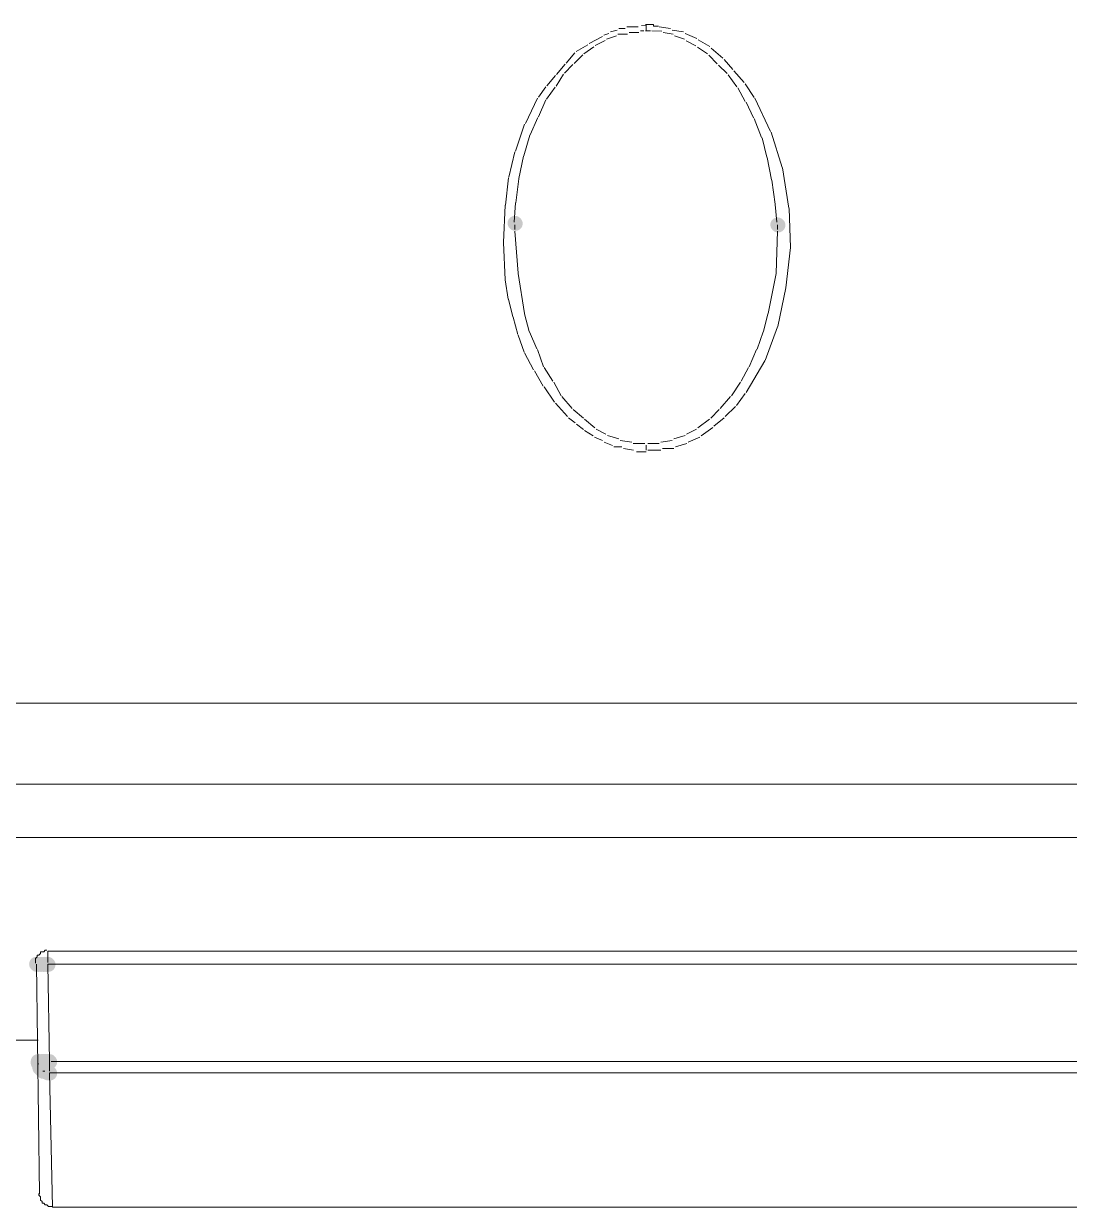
# Model space of a CAD drawing. Header units: millimetres. Extents: x 0 to 297, y 0 to 208.
# Drawn here: x 81.62 to 93.97, y 49.91 to 63.9 of the extents above; entities that cross this region are included whole.
import ezdxf

# ---------------------------------------------------------------- set-up
doc = ezdxf.new("R2010")
doc.units = ezdxf.units.MM

msp = doc.modelspace()

# ---------------------------------------------------------------- hatches: boundary and pattern name
h = msp.add_hatch(color=7)
h.dxf.hatch_style = 2
h.paths.add_polyline_path([(88.505947, 63.8021), (88.505947, 63.629592)])
h = msp.add_hatch(color=7)
h.dxf.hatch_style = 2
h.paths.add_polyline_path([(88.640003, 63.859603), (88.640003, 63.687094)])
h = msp.add_hatch(color=7)
h.dxf.hatch_style = 2
h.paths.add_polyline_path([(88.774058, 63.878653), (88.774058, 63.706144)])
h = msp.add_hatch(color=7)
h.dxf.hatch_style = 2
h.paths.add_polyline_path([(88.908467, 63.898056), (88.908467, 63.725547)])
h = msp.add_hatch(color=7)
h.dxf.hatch_style = 2
h.paths.add_polyline_path([(89.042522, 63.898056), (89.042522, 63.725547)])
h = msp.add_hatch(color=7)
h.dxf.hatch_style = 2
h.paths.add_polyline_path([(89.176578, 63.878653), (89.176578, 63.706144)])
h = msp.add_hatch(color=7)
h.dxf.hatch_style = 2
h.paths.add_polyline_path([(89.310633, 63.840553), (89.310633, 63.668044)])
h = msp.add_hatch(color=7)
h.dxf.hatch_style = 2
h.paths.add_polyline_path([(88.371539, 63.725547), (88.371539, 63.553039)])
h = msp.add_hatch(color=7)
h.dxf.hatch_style = 2
h.paths.add_polyline_path([(89.445042, 63.78305), (89.445042, 63.610542)])
h = msp.add_hatch(color=7)
h.dxf.hatch_style = 2
h.paths.add_polyline_path([(89.579097, 63.706144), (89.579097, 63.533636)])
h = msp.add_hatch(color=7)
h.dxf.hatch_style = 2
h.paths.add_polyline_path([(88.237483, 63.629592), (88.237483, 63.457083)])
h = msp.add_hatch(color=7)
h.dxf.hatch_style = 2
h.paths.add_polyline_path([(89.713153, 63.610542), (89.713153, 63.438033)])
h = msp.add_hatch(color=7)
h.dxf.hatch_style = 2
h.paths.add_polyline_path([(88.007472, 63.399581), (88.007472, 63.227072)])
h = msp.add_hatch(color=7)
h.dxf.hatch_style = 2
h.paths.add_polyline_path([(88.122478, 63.514586), (88.122478, 63.342078)])
h = msp.add_hatch(color=7)
h.dxf.hatch_style = 2
h.paths.add_polyline_path([(89.828158, 63.495536), (89.828158, 63.323028)])
h = msp.add_hatch(color=7)
h.dxf.hatch_style = 2
h.paths.add_polyline_path([(89.943164, 63.380531), (89.943164, 63.208022)])
h = msp.add_hatch(color=7)
h.dxf.hatch_style = 2
h.paths.add_polyline_path([(87.911869, 63.246475), (87.911869, 63.073967)])
h = msp.add_hatch(color=7)
h.dxf.hatch_style = 2
h.paths.add_polyline_path([(90.058169, 63.227072), (90.058169, 63.054564)])
h = msp.add_hatch(color=7)
h.dxf.hatch_style = 2
h.paths.add_polyline_path([(87.796864, 63.093017), (87.796864, 62.920508)])
h = msp.add_hatch(color=7)
h.dxf.hatch_style = 2
h.paths.add_polyline_path([(90.154125, 63.054564), (90.154125, 62.882056)])
h = msp.add_hatch(color=7)
h.dxf.hatch_style = 2
h.paths.add_polyline_path([(87.700908, 62.882056), (87.700908, 62.709547)])
h = msp.add_hatch(color=7)
h.dxf.hatch_style = 2
h.paths.add_polyline_path([(90.249728, 62.863006), (90.249728, 62.690497)])
h = msp.add_hatch(color=7)
h.dxf.hatch_style = 2
h.paths.add_polyline_path([(87.604953, 62.671447), (87.604953, 62.498939)])
h = msp.add_hatch(color=7)
h.dxf.hatch_style = 2
h.paths.add_polyline_path([(90.345683, 62.632994), (90.345683, 62.460486)])
h = msp.add_hatch(color=7)
h.dxf.hatch_style = 2
h.paths.add_polyline_path([(87.5284, 62.422386), (87.5284, 62.249878)])
h = msp.add_hatch(color=7)
h.dxf.hatch_style = 2
h.paths.add_polyline_path([(90.403186, 62.402983), (90.403186, 62.230475)])
h = msp.add_hatch(color=7)
h.dxf.hatch_style = 2
h.paths.add_polyline_path([(87.470897, 62.153922), (87.470897, 61.981414)])
h = msp.add_hatch(color=7)
h.dxf.hatch_style = 2
h.paths.add_polyline_path([(90.460689, 62.134872), (90.460689, 61.962364)])
h = msp.add_hatch(color=7)
h.dxf.hatch_style = 2
h.paths.add_polyline_path([(87.432444, 61.866408), (87.432444, 61.6939)])
h = msp.add_hatch(color=7)
h.dxf.hatch_style = 2
h.paths.add_polyline_path([(90.499142, 61.847358), (90.499142, 61.67485)])
h = msp.add_hatch(color=7)
edge = h.paths.add_edge_path(flags=0)
edge.add_spline(control_points=[(87.48391, 61.601609), (87.450365, 61.635154), (87.395474, 61.635154), (87.361929, 61.601609), (87.328384, 61.568064), (87.328384, 61.513172), (87.361929, 61.479627), (87.361929, 61.479627), (87.367573, 61.473983), (87.367573, 61.473983), (87.401118, 61.440438), (87.45601, 61.440438), (87.489555, 61.473983), (87.5231, 61.507528), (87.5231, 61.56242), (87.489555, 61.595965), (87.489555, 61.595965), (87.48391, 61.601609), (87.48391, 61.601609)], knot_values=[0, 0, 0, 0, 1, 1, 1, 2, 2, 2, 3, 3, 3, 4, 4, 4, 5, 5, 5, 6, 6, 6, 6], degree=3, periodic=1)
h = msp.add_hatch(color=7)
edge = h.paths.add_edge_path(flags=0)
edge.add_spline(control_points=[(90.588708, 61.582559), (90.555163, 61.616104), (90.500271, 61.616104), (90.466726, 61.582559), (90.433181, 61.549014), (90.433181, 61.494122), (90.466726, 61.460577), (90.466726, 61.460577), (90.47237, 61.454933), (90.47237, 61.454933), (90.505915, 61.421388), (90.560807, 61.421388), (90.594352, 61.454933), (90.627897, 61.488478), (90.627897, 61.54337), (90.594352, 61.576915), (90.594352, 61.576915), (90.588708, 61.582559), (90.588708, 61.582559)], knot_values=[0, 0, 0, 0, 1, 1, 1, 2, 2, 2, 3, 3, 3, 4, 4, 4, 5, 5, 5, 6, 6, 6, 6], degree=3, periodic=1)
h = msp.add_hatch(color=7)
edge = h.paths.add_edge_path(flags=0)
edge.add_spline(control_points=[(81.830294, 52.842842), (81.796749, 52.876387), (81.741857, 52.876387), (81.708312, 52.842842), (81.674767, 52.809297), (81.674767, 52.754406), (81.708312, 52.720861), (81.708312, 52.720861), (81.713956, 52.715216), (81.713956, 52.715216), (81.747501, 52.681671), (81.802393, 52.681671), (81.835938, 52.715216), (81.869483, 52.748761), (81.869483, 52.803653), (81.835938, 52.837198), (81.835938, 52.837198), (81.830294, 52.842842), (81.830294, 52.842842)], knot_values=[0, 0, 0, 0, 1, 1, 1, 2, 2, 2, 3, 3, 3, 4, 4, 4, 5, 5, 5, 6, 6, 6, 6], degree=3, periodic=1)
h = msp.add_hatch(color=7)
edge = h.paths.add_edge_path(flags=0)
edge.add_spline(control_points=[(81.830294, 52.842842), (81.796749, 52.876387), (81.741857, 52.876387), (81.708312, 52.842842), (81.674767, 52.809297), (81.674767, 52.754406), (81.708312, 52.720861), (81.708312, 52.720861), (81.713956, 52.715216), (81.713956, 52.715216), (81.747501, 52.681671), (81.802393, 52.681671), (81.835938, 52.715216), (81.869483, 52.748761), (81.869483, 52.803653), (81.835938, 52.837198), (81.835938, 52.837198), (81.830294, 52.842842), (81.830294, 52.842842)], knot_values=[0, 0, 0, 0, 1, 1, 1, 2, 2, 2, 3, 3, 3, 4, 4, 4, 5, 5, 5, 6, 6, 6, 6], degree=3, periodic=1)
h = msp.add_hatch(color=7)
edge = h.paths.add_edge_path(flags=0)
edge.add_spline(control_points=[(81.830294, 52.842842), (81.796749, 52.876387), (81.741857, 52.876387), (81.708312, 52.842842), (81.674767, 52.809297), (81.674767, 52.754406), (81.708312, 52.720861), (81.708312, 52.720861), (81.713956, 52.715216), (81.713956, 52.715216), (81.747501, 52.681671), (81.802393, 52.681671), (81.835938, 52.715216), (81.869483, 52.748761), (81.869483, 52.803653), (81.835938, 52.837198), (81.835938, 52.837198), (81.830294, 52.842842), (81.830294, 52.842842)], knot_values=[0, 0, 0, 0, 1, 1, 1, 2, 2, 2, 3, 3, 3, 4, 4, 4, 5, 5, 5, 6, 6, 6, 6], degree=3, periodic=1)
h = msp.add_hatch(color=7)
edge = h.paths.add_edge_path(flags=0)
edge.add_spline(control_points=[(81.830294, 52.842842), (81.796749, 52.876387), (81.741857, 52.876387), (81.708312, 52.842842), (81.674767, 52.809297), (81.674767, 52.754406), (81.708312, 52.720861), (81.708312, 52.720861), (81.713956, 52.715216), (81.713956, 52.715216), (81.747501, 52.681671), (81.802393, 52.681671), (81.835938, 52.715216), (81.869483, 52.748761), (81.869483, 52.803653), (81.835938, 52.837198), (81.835938, 52.837198), (81.830294, 52.842842), (81.830294, 52.842842)], knot_values=[0, 0, 0, 0, 1, 1, 1, 2, 2, 2, 3, 3, 3, 4, 4, 4, 5, 5, 5, 6, 6, 6, 6], degree=3, periodic=1)
h = msp.add_hatch(color=7)
edge = h.paths.add_edge_path(flags=0)
edge.add_spline(control_points=[(81.830294, 52.842842), (81.796749, 52.876387), (81.741857, 52.876387), (81.708312, 52.842842), (81.674767, 52.809297), (81.674767, 52.754406), (81.708312, 52.720861), (81.708312, 52.720861), (81.713956, 52.715216), (81.713956, 52.715216), (81.747501, 52.681671), (81.802393, 52.681671), (81.835938, 52.715216), (81.869483, 52.748761), (81.869483, 52.803653), (81.835938, 52.837198), (81.835938, 52.837198), (81.830294, 52.842842), (81.830294, 52.842842)], knot_values=[0, 0, 0, 0, 1, 1, 1, 2, 2, 2, 3, 3, 3, 4, 4, 4, 5, 5, 5, 6, 6, 6, 6], degree=3, periodic=1)
h = msp.add_hatch(color=7)
edge = h.paths.add_edge_path(flags=0)
edge.add_spline(control_points=[(81.830294, 52.842842), (81.796749, 52.876387), (81.741857, 52.876387), (81.708312, 52.842842), (81.674767, 52.809297), (81.674767, 52.754406), (81.708312, 52.720861), (81.708312, 52.720861), (81.713956, 52.715216), (81.713956, 52.715216), (81.747501, 52.681671), (81.802393, 52.681671), (81.835938, 52.715216), (81.869483, 52.748761), (81.869483, 52.803653), (81.835938, 52.837198), (81.835938, 52.837198), (81.830294, 52.842842), (81.830294, 52.842842)], knot_values=[0, 0, 0, 0, 1, 1, 1, 2, 2, 2, 3, 3, 3, 4, 4, 4, 5, 5, 5, 6, 6, 6, 6], degree=3, periodic=1)
h = msp.add_hatch(color=7)
edge = h.paths.add_edge_path(flags=0)
edge.add_spline(control_points=[(81.830294, 52.842842), (81.796749, 52.876387), (81.741857, 52.876387), (81.708312, 52.842842), (81.674767, 52.809297), (81.674767, 52.754406), (81.708312, 52.720861), (81.708312, 52.720861), (81.713956, 52.715216), (81.713956, 52.715216), (81.747501, 52.681671), (81.802393, 52.681671), (81.835938, 52.715216), (81.869483, 52.748761), (81.869483, 52.803653), (81.835938, 52.837198), (81.835938, 52.837198), (81.830294, 52.842842), (81.830294, 52.842842)], knot_values=[0, 0, 0, 0, 1, 1, 1, 2, 2, 2, 3, 3, 3, 4, 4, 4, 5, 5, 5, 6, 6, 6, 6], degree=3, periodic=1)
h = msp.add_hatch(color=7)
edge = h.paths.add_edge_path(flags=0)
edge.add_spline(control_points=[(81.830294, 52.842842), (81.796749, 52.876387), (81.741857, 52.876387), (81.708312, 52.842842), (81.674767, 52.809297), (81.674767, 52.754406), (81.708312, 52.720861), (81.708312, 52.720861), (81.713956, 52.715216), (81.713956, 52.715216), (81.747501, 52.681671), (81.802393, 52.681671), (81.835938, 52.715216), (81.869483, 52.748761), (81.869483, 52.803653), (81.835938, 52.837198), (81.835938, 52.837198), (81.830294, 52.842842), (81.830294, 52.842842)], knot_values=[0, 0, 0, 0, 1, 1, 1, 2, 2, 2, 3, 3, 3, 4, 4, 4, 5, 5, 5, 6, 6, 6, 6], degree=3, periodic=1)
h = msp.add_hatch(color=7)
edge = h.paths.add_edge_path(flags=0)
edge.add_spline(control_points=[(81.830294, 52.842842), (81.796749, 52.876387), (81.741857, 52.876387), (81.708312, 52.842842), (81.674767, 52.809297), (81.674767, 52.754406), (81.708312, 52.720861), (81.708312, 52.720861), (81.713956, 52.715216), (81.713956, 52.715216), (81.747501, 52.681671), (81.802393, 52.681671), (81.835938, 52.715216), (81.869483, 52.748761), (81.869483, 52.803653), (81.835938, 52.837198), (81.835938, 52.837198), (81.830294, 52.842842), (81.830294, 52.842842)], knot_values=[0, 0, 0, 0, 1, 1, 1, 2, 2, 2, 3, 3, 3, 4, 4, 4, 5, 5, 5, 6, 6, 6, 6], degree=3, periodic=1)
h = msp.add_hatch(color=7)
edge = h.paths.add_edge_path(flags=0)
edge.add_spline(control_points=[(81.830294, 52.842842), (81.796749, 52.876387), (81.741857, 52.876387), (81.708312, 52.842842), (81.674767, 52.809297), (81.674767, 52.754406), (81.708312, 52.720861), (81.708312, 52.720861), (81.713956, 52.715216), (81.713956, 52.715216), (81.747501, 52.681671), (81.802393, 52.681671), (81.835938, 52.715216), (81.869483, 52.748761), (81.869483, 52.803653), (81.835938, 52.837198), (81.835938, 52.837198), (81.830294, 52.842842), (81.830294, 52.842842)], knot_values=[0, 0, 0, 0, 1, 1, 1, 2, 2, 2, 3, 3, 3, 4, 4, 4, 5, 5, 5, 6, 6, 6, 6], degree=3, periodic=1)
h = msp.add_hatch(color=7)
edge = h.paths.add_edge_path(flags=0)
edge.add_spline(control_points=[(81.849344, 52.842842), (81.815799, 52.876387), (81.760907, 52.876387), (81.727362, 52.842842), (81.693817, 52.809297), (81.693817, 52.754406), (81.727362, 52.720861), (81.727362, 52.720861), (81.733006, 52.715216), (81.733006, 52.715216), (81.766551, 52.681671), (81.821443, 52.681671), (81.854988, 52.715216), (81.888533, 52.748761), (81.888533, 52.803653), (81.854988, 52.837198), (81.854988, 52.837198), (81.849344, 52.842842), (81.849344, 52.842842)], knot_values=[0, 0, 0, 0, 1, 1, 1, 2, 2, 2, 3, 3, 3, 4, 4, 4, 5, 5, 5, 6, 6, 6, 6], degree=3, periodic=1)
h = msp.add_hatch(color=7)
edge = h.paths.add_edge_path(flags=0)
edge.add_spline(control_points=[(81.849344, 52.842842), (81.815799, 52.876387), (81.760907, 52.876387), (81.727362, 52.842842), (81.693817, 52.809297), (81.693817, 52.754406), (81.727362, 52.720861), (81.727362, 52.720861), (81.733006, 52.715216), (81.733006, 52.715216), (81.766551, 52.681671), (81.821443, 52.681671), (81.854988, 52.715216), (81.888533, 52.748761), (81.888533, 52.803653), (81.854988, 52.837198), (81.854988, 52.837198), (81.849344, 52.842842), (81.849344, 52.842842)], knot_values=[0, 0, 0, 0, 1, 1, 1, 2, 2, 2, 3, 3, 3, 4, 4, 4, 5, 5, 5, 6, 6, 6, 6], degree=3, periodic=1)
h = msp.add_hatch(color=7)
edge = h.paths.add_edge_path(flags=0)
edge.add_spline(control_points=[(81.849344, 52.842842), (81.815799, 52.876387), (81.760907, 52.876387), (81.727362, 52.842842), (81.693817, 52.809297), (81.693817, 52.754406), (81.727362, 52.720861), (81.727362, 52.720861), (81.733006, 52.715216), (81.733006, 52.715216), (81.766551, 52.681671), (81.821443, 52.681671), (81.854988, 52.715216), (81.888533, 52.748761), (81.888533, 52.803653), (81.854988, 52.837198), (81.854988, 52.837198), (81.849344, 52.842842), (81.849344, 52.842842)], knot_values=[0, 0, 0, 0, 1, 1, 1, 2, 2, 2, 3, 3, 3, 4, 4, 4, 5, 5, 5, 6, 6, 6, 6], degree=3, periodic=1)
h = msp.add_hatch(color=7)
edge = h.paths.add_edge_path(flags=0)
edge.add_spline(control_points=[(81.849344, 52.842842), (81.815799, 52.876387), (81.760907, 52.876387), (81.727362, 52.842842), (81.693817, 52.809297), (81.693817, 52.754406), (81.727362, 52.720861), (81.727362, 52.720861), (81.733006, 52.715216), (81.733006, 52.715216), (81.766551, 52.681671), (81.821443, 52.681671), (81.854988, 52.715216), (81.888533, 52.748761), (81.888533, 52.803653), (81.854988, 52.837198), (81.854988, 52.837198), (81.849344, 52.842842), (81.849344, 52.842842)], knot_values=[0, 0, 0, 0, 1, 1, 1, 2, 2, 2, 3, 3, 3, 4, 4, 4, 5, 5, 5, 6, 6, 6, 6], degree=3, periodic=1)
h = msp.add_hatch(color=7)
edge = h.paths.add_edge_path(flags=0)
edge.add_spline(control_points=[(81.868394, 52.842842), (81.834849, 52.876387), (81.779957, 52.876387), (81.746412, 52.842842), (81.712867, 52.809297), (81.712867, 52.754406), (81.746412, 52.720861), (81.746412, 52.720861), (81.752056, 52.715216), (81.752056, 52.715216), (81.785601, 52.681671), (81.840493, 52.681671), (81.874038, 52.715216), (81.907583, 52.748761), (81.907583, 52.803653), (81.874038, 52.837198), (81.874038, 52.837198), (81.868394, 52.842842), (81.868394, 52.842842)], knot_values=[0, 0, 0, 0, 1, 1, 1, 2, 2, 2, 3, 3, 3, 4, 4, 4, 5, 5, 5, 6, 6, 6, 6], degree=3, periodic=1)
h = msp.add_hatch(color=7)
edge = h.paths.add_edge_path(flags=0)
edge.add_spline(control_points=[(81.887796, 52.842842), (81.854251, 52.876387), (81.79936, 52.876387), (81.765815, 52.842842), (81.73227, 52.809297), (81.73227, 52.754406), (81.765815, 52.720861), (81.765815, 52.720861), (81.771459, 52.715216), (81.771459, 52.715216), (81.805004, 52.681671), (81.859896, 52.681671), (81.893441, 52.715216), (81.926986, 52.748761), (81.926986, 52.803653), (81.893441, 52.837198), (81.893441, 52.837198), (81.887796, 52.842842), (81.887796, 52.842842)], knot_values=[0, 0, 0, 0, 1, 1, 1, 2, 2, 2, 3, 3, 3, 4, 4, 4, 5, 5, 5, 6, 6, 6, 6], degree=3, periodic=1)
h = msp.add_hatch(color=7)
edge = h.paths.add_edge_path(flags=0)
edge.add_spline(control_points=[(81.887796, 52.842842), (81.854251, 52.876387), (81.79936, 52.876387), (81.765815, 52.842842), (81.73227, 52.809297), (81.73227, 52.754406), (81.765815, 52.720861), (81.765815, 52.720861), (81.771459, 52.715216), (81.771459, 52.715216), (81.805004, 52.681671), (81.859896, 52.681671), (81.893441, 52.715216), (81.926986, 52.748761), (81.926986, 52.803653), (81.893441, 52.837198), (81.893441, 52.837198), (81.887796, 52.842842), (81.887796, 52.842842)], knot_values=[0, 0, 0, 0, 1, 1, 1, 2, 2, 2, 3, 3, 3, 4, 4, 4, 5, 5, 5, 6, 6, 6, 6], degree=3, periodic=1)
h = msp.add_hatch(color=7)
edge = h.paths.add_edge_path(flags=0)
edge.add_spline(control_points=[(81.906846, 52.842842), (81.873301, 52.876387), (81.81841, 52.876387), (81.784865, 52.842842), (81.75132, 52.809297), (81.75132, 52.754406), (81.784865, 52.720861), (81.784865, 52.720861), (81.790509, 52.715216), (81.790509, 52.715216), (81.824054, 52.681671), (81.878946, 52.681671), (81.912491, 52.715216), (81.946036, 52.748761), (81.946036, 52.803653), (81.912491, 52.837198), (81.912491, 52.837198), (81.906846, 52.842842), (81.906846, 52.842842)], knot_values=[0, 0, 0, 0, 1, 1, 1, 2, 2, 2, 3, 3, 3, 4, 4, 4, 5, 5, 5, 6, 6, 6, 6], degree=3, periodic=1)
h = msp.add_hatch(color=7)
edge = h.paths.add_edge_path(flags=0)
edge.add_spline(control_points=[(81.906846, 52.842842), (81.873301, 52.876387), (81.81841, 52.876387), (81.784865, 52.842842), (81.75132, 52.809297), (81.75132, 52.754406), (81.784865, 52.720861), (81.784865, 52.720861), (81.790509, 52.715216), (81.790509, 52.715216), (81.824054, 52.681671), (81.878946, 52.681671), (81.912491, 52.715216), (81.946036, 52.748761), (81.946036, 52.803653), (81.912491, 52.837198), (81.912491, 52.837198), (81.906846, 52.842842), (81.906846, 52.842842)], knot_values=[0, 0, 0, 0, 1, 1, 1, 2, 2, 2, 3, 3, 3, 4, 4, 4, 5, 5, 5, 6, 6, 6, 6], degree=3, periodic=1)
h = msp.add_hatch(color=7)
edge = h.paths.add_edge_path(flags=0)
edge.add_spline(control_points=[(81.925896, 52.842842), (81.892351, 52.876387), (81.83746, 52.876387), (81.803915, 52.842842), (81.77037, 52.809297), (81.77037, 52.754406), (81.803915, 52.720861), (81.803915, 52.720861), (81.809559, 52.715216), (81.809559, 52.715216), (81.843104, 52.681671), (81.897996, 52.681671), (81.931541, 52.715216), (81.965086, 52.748761), (81.965086, 52.803653), (81.931541, 52.837198), (81.931541, 52.837198), (81.925896, 52.842842), (81.925896, 52.842842)], knot_values=[0, 0, 0, 0, 1, 1, 1, 2, 2, 2, 3, 3, 3, 4, 4, 4, 5, 5, 5, 6, 6, 6, 6], degree=3, periodic=1)
h = msp.add_hatch(color=7)
edge = h.paths.add_edge_path(flags=0)
edge.add_spline(control_points=[(81.945299, 52.842842), (81.911754, 52.876387), (81.856862, 52.876387), (81.823317, 52.842842), (81.789772, 52.809297), (81.789772, 52.754406), (81.823317, 52.720861), (81.823317, 52.720861), (81.828962, 52.715216), (81.828962, 52.715216), (81.862507, 52.681671), (81.917399, 52.681671), (81.950944, 52.715216), (81.984489, 52.748761), (81.984489, 52.803653), (81.950944, 52.837198), (81.950944, 52.837198), (81.945299, 52.842842), (81.945299, 52.842842)], knot_values=[0, 0, 0, 0, 1, 1, 1, 2, 2, 2, 3, 3, 3, 4, 4, 4, 5, 5, 5, 6, 6, 6, 6], degree=3, periodic=1)
h = msp.add_hatch(color=7)
edge = h.paths.add_edge_path(flags=0)
edge.add_spline(control_points=[(81.964349, 52.842842), (81.930804, 52.876387), (81.875912, 52.876387), (81.842367, 52.842842), (81.808822, 52.809297), (81.808822, 52.754406), (81.842367, 52.720861), (81.842367, 52.720861), (81.848012, 52.715216), (81.848012, 52.715216), (81.881557, 52.681671), (81.936449, 52.681671), (81.969994, 52.715216), (82.003539, 52.748761), (82.003539, 52.803653), (81.969994, 52.837198), (81.969994, 52.837198), (81.964349, 52.842842), (81.964349, 52.842842)], knot_values=[0, 0, 0, 0, 1, 1, 1, 2, 2, 2, 3, 3, 3, 4, 4, 4, 5, 5, 5, 6, 6, 6, 6], degree=3, periodic=1)
h = msp.add_hatch(color=7)
edge = h.paths.add_edge_path(flags=0)
edge.add_spline(control_points=[(81.847346, 51.675671), (81.812736, 51.708118), (81.757873, 51.706348), (81.725427, 51.671739), (81.692981, 51.63713), (81.694751, 51.582266), (81.72936, 51.54982), (81.72936, 51.54982), (81.735004, 51.544529), (81.735004, 51.544529), (81.769614, 51.512083), (81.824477, 51.513852), (81.856923, 51.548461), (81.889369, 51.583071), (81.887599, 51.637934), (81.85299, 51.67038), (81.85299, 51.67038), (81.847346, 51.675671), (81.847346, 51.675671)], knot_values=[0, 0, 0, 0, 1, 1, 1, 2, 2, 2, 3, 3, 3, 4, 4, 4, 5, 5, 5, 6, 6, 6, 6], degree=3, periodic=1)
h = msp.add_hatch(color=7)
edge = h.paths.add_edge_path(flags=0)
edge.add_spline(control_points=[(81.849344, 51.69314), (81.815799, 51.726685), (81.760907, 51.726685), (81.727362, 51.69314), (81.693817, 51.659595), (81.693817, 51.604703), (81.727362, 51.571158), (81.727362, 51.571158), (81.733006, 51.565513), (81.733006, 51.565513), (81.766551, 51.531968), (81.821443, 51.531968), (81.854988, 51.565513), (81.888533, 51.599058), (81.888533, 51.65395), (81.854988, 51.687495), (81.854988, 51.687495), (81.849344, 51.69314), (81.849344, 51.69314)], knot_values=[0, 0, 0, 0, 1, 1, 1, 2, 2, 2, 3, 3, 3, 4, 4, 4, 5, 5, 5, 6, 6, 6, 6], degree=3, periodic=1)
h = msp.add_hatch(color=7)
edge = h.paths.add_edge_path(flags=0)
edge.add_spline(control_points=[(81.849344, 51.69314), (81.815799, 51.726685), (81.760907, 51.726685), (81.727362, 51.69314), (81.693817, 51.659595), (81.693817, 51.604703), (81.727362, 51.571158), (81.727362, 51.571158), (81.733006, 51.565513), (81.733006, 51.565513), (81.766551, 51.531968), (81.821443, 51.531968), (81.854988, 51.565513), (81.888533, 51.599058), (81.888533, 51.65395), (81.854988, 51.687495), (81.854988, 51.687495), (81.849344, 51.69314), (81.849344, 51.69314)], knot_values=[0, 0, 0, 0, 1, 1, 1, 2, 2, 2, 3, 3, 3, 4, 4, 4, 5, 5, 5, 6, 6, 6, 6], degree=3, periodic=1)
h = msp.add_hatch(color=7)
edge = h.paths.add_edge_path(flags=0)
edge.add_spline(control_points=[(81.849344, 51.69314), (81.815799, 51.726685), (81.760907, 51.726685), (81.727362, 51.69314), (81.693817, 51.659595), (81.693817, 51.604703), (81.727362, 51.571158), (81.727362, 51.571158), (81.733006, 51.565513), (81.733006, 51.565513), (81.766551, 51.531968), (81.821443, 51.531968), (81.854988, 51.565513), (81.888533, 51.599058), (81.888533, 51.65395), (81.854988, 51.687495), (81.854988, 51.687495), (81.849344, 51.69314), (81.849344, 51.69314)], knot_values=[0, 0, 0, 0, 1, 1, 1, 2, 2, 2, 3, 3, 3, 4, 4, 4, 5, 5, 5, 6, 6, 6, 6], degree=3, periodic=1)
h = msp.add_hatch(color=7)
edge = h.paths.add_edge_path(flags=0)
edge.add_spline(control_points=[(81.849344, 51.69314), (81.815799, 51.726685), (81.760907, 51.726685), (81.727362, 51.69314), (81.693817, 51.659595), (81.693817, 51.604703), (81.727362, 51.571158), (81.727362, 51.571158), (81.733006, 51.565513), (81.733006, 51.565513), (81.766551, 51.531968), (81.821443, 51.531968), (81.854988, 51.565513), (81.888533, 51.599058), (81.888533, 51.65395), (81.854988, 51.687495), (81.854988, 51.687495), (81.849344, 51.69314), (81.849344, 51.69314)], knot_values=[0, 0, 0, 0, 1, 1, 1, 2, 2, 2, 3, 3, 3, 4, 4, 4, 5, 5, 5, 6, 6, 6, 6], degree=3, periodic=1)
h = msp.add_hatch(color=7)
edge = h.paths.add_edge_path(flags=0)
edge.add_spline(control_points=[(81.849344, 51.69314), (81.815799, 51.726685), (81.760907, 51.726685), (81.727362, 51.69314), (81.693817, 51.659595), (81.693817, 51.604703), (81.727362, 51.571158), (81.727362, 51.571158), (81.733006, 51.565513), (81.733006, 51.565513), (81.766551, 51.531968), (81.821443, 51.531968), (81.854988, 51.565513), (81.888533, 51.599058), (81.888533, 51.65395), (81.854988, 51.687495), (81.854988, 51.687495), (81.849344, 51.69314), (81.849344, 51.69314)], knot_values=[0, 0, 0, 0, 1, 1, 1, 2, 2, 2, 3, 3, 3, 4, 4, 4, 5, 5, 5, 6, 6, 6, 6], degree=3, periodic=1)
h = msp.add_hatch(color=7)
edge = h.paths.add_edge_path(flags=0)
edge.add_spline(control_points=[(81.849344, 51.69314), (81.815799, 51.726685), (81.760907, 51.726685), (81.727362, 51.69314), (81.693817, 51.659595), (81.693817, 51.604703), (81.727362, 51.571158), (81.727362, 51.571158), (81.733006, 51.565513), (81.733006, 51.565513), (81.766551, 51.531968), (81.821443, 51.531968), (81.854988, 51.565513), (81.888533, 51.599058), (81.888533, 51.65395), (81.854988, 51.687495), (81.854988, 51.687495), (81.849344, 51.69314), (81.849344, 51.69314)], knot_values=[0, 0, 0, 0, 1, 1, 1, 2, 2, 2, 3, 3, 3, 4, 4, 4, 5, 5, 5, 6, 6, 6, 6], degree=3, periodic=1)
h = msp.add_hatch(color=7)
edge = h.paths.add_edge_path(flags=0)
edge.add_spline(control_points=[(81.849344, 51.69314), (81.815799, 51.726685), (81.760907, 51.726685), (81.727362, 51.69314), (81.693817, 51.659595), (81.693817, 51.604703), (81.727362, 51.571158), (81.727362, 51.571158), (81.733006, 51.565513), (81.733006, 51.565513), (81.766551, 51.531968), (81.821443, 51.531968), (81.854988, 51.565513), (81.888533, 51.599058), (81.888533, 51.65395), (81.854988, 51.687495), (81.854988, 51.687495), (81.849344, 51.69314), (81.849344, 51.69314)], knot_values=[0, 0, 0, 0, 1, 1, 1, 2, 2, 2, 3, 3, 3, 4, 4, 4, 5, 5, 5, 6, 6, 6, 6], degree=3, periodic=1)
h = msp.add_hatch(color=7)
edge = h.paths.add_edge_path(flags=0)
edge.add_spline(control_points=[(81.849344, 51.69314), (81.815799, 51.726685), (81.760907, 51.726685), (81.727362, 51.69314), (81.693817, 51.659595), (81.693817, 51.604703), (81.727362, 51.571158), (81.727362, 51.571158), (81.733006, 51.565513), (81.733006, 51.565513), (81.766551, 51.531968), (81.821443, 51.531968), (81.854988, 51.565513), (81.888533, 51.599058), (81.888533, 51.65395), (81.854988, 51.687495), (81.854988, 51.687495), (81.849344, 51.69314), (81.849344, 51.69314)], knot_values=[0, 0, 0, 0, 1, 1, 1, 2, 2, 2, 3, 3, 3, 4, 4, 4, 5, 5, 5, 6, 6, 6, 6], degree=3, periodic=1)
h = msp.add_hatch(color=7)
edge = h.paths.add_edge_path(flags=0)
edge.add_spline(control_points=[(81.866396, 51.618169), (81.831786, 51.650615), (81.776923, 51.648845), (81.744477, 51.614236), (81.712031, 51.579627), (81.713801, 51.524763), (81.74841, 51.492317), (81.74841, 51.492317), (81.754054, 51.487026), (81.754054, 51.487026), (81.788664, 51.45458), (81.843527, 51.45635), (81.875973, 51.490959), (81.908419, 51.525568), (81.906649, 51.580431), (81.87204, 51.612877), (81.87204, 51.612877), (81.866396, 51.618169), (81.866396, 51.618169)], knot_values=[0, 0, 0, 0, 1, 1, 1, 2, 2, 2, 3, 3, 3, 4, 4, 4, 5, 5, 5, 6, 6, 6, 6], degree=3, periodic=1)
h = msp.add_hatch(color=7)
edge = h.paths.add_edge_path(flags=0)
edge.add_spline(control_points=[(81.868394, 51.69314), (81.834849, 51.726685), (81.779957, 51.726685), (81.746412, 51.69314), (81.712867, 51.659595), (81.712867, 51.604703), (81.746412, 51.571158), (81.746412, 51.571158), (81.752056, 51.565513), (81.752056, 51.565513), (81.785601, 51.531968), (81.840493, 51.531968), (81.874038, 51.565513), (81.907583, 51.599058), (81.907583, 51.65395), (81.874038, 51.687495), (81.874038, 51.687495), (81.868394, 51.69314), (81.868394, 51.69314)], knot_values=[0, 0, 0, 0, 1, 1, 1, 2, 2, 2, 3, 3, 3, 4, 4, 4, 5, 5, 5, 6, 6, 6, 6], degree=3, periodic=1)
h = msp.add_hatch(color=7)
edge = h.paths.add_edge_path(flags=0)
edge.add_spline(control_points=[(81.868394, 51.69314), (81.834849, 51.726685), (81.779957, 51.726685), (81.746412, 51.69314), (81.712867, 51.659595), (81.712867, 51.604703), (81.746412, 51.571158), (81.746412, 51.571158), (81.752056, 51.565513), (81.752056, 51.565513), (81.785601, 51.531968), (81.840493, 51.531968), (81.874038, 51.565513), (81.907583, 51.599058), (81.907583, 51.65395), (81.874038, 51.687495), (81.874038, 51.687495), (81.868394, 51.69314), (81.868394, 51.69314)], knot_values=[0, 0, 0, 0, 1, 1, 1, 2, 2, 2, 3, 3, 3, 4, 4, 4, 5, 5, 5, 6, 6, 6, 6], degree=3, periodic=1)
h = msp.add_hatch(color=7)
edge = h.paths.add_edge_path(flags=0)
edge.add_spline(control_points=[(81.868394, 51.69314), (81.834849, 51.726685), (81.779957, 51.726685), (81.746412, 51.69314), (81.712867, 51.659595), (81.712867, 51.604703), (81.746412, 51.571158), (81.746412, 51.571158), (81.752056, 51.565513), (81.752056, 51.565513), (81.785601, 51.531968), (81.840493, 51.531968), (81.874038, 51.565513), (81.907583, 51.599058), (81.907583, 51.65395), (81.874038, 51.687495), (81.874038, 51.687495), (81.868394, 51.69314), (81.868394, 51.69314)], knot_values=[0, 0, 0, 0, 1, 1, 1, 2, 2, 2, 3, 3, 3, 4, 4, 4, 5, 5, 5, 6, 6, 6, 6], degree=3, periodic=1)
h = msp.add_hatch(color=7)
edge = h.paths.add_edge_path(flags=0)
edge.add_spline(control_points=[(81.868394, 51.69314), (81.834849, 51.726685), (81.779957, 51.726685), (81.746412, 51.69314), (81.712867, 51.659595), (81.712867, 51.604703), (81.746412, 51.571158), (81.746412, 51.571158), (81.752056, 51.565513), (81.752056, 51.565513), (81.785601, 51.531968), (81.840493, 51.531968), (81.874038, 51.565513), (81.907583, 51.599058), (81.907583, 51.65395), (81.874038, 51.687495), (81.874038, 51.687495), (81.868394, 51.69314), (81.868394, 51.69314)], knot_values=[0, 0, 0, 0, 1, 1, 1, 2, 2, 2, 3, 3, 3, 4, 4, 4, 5, 5, 5, 6, 6, 6, 6], degree=3, periodic=1)
h = msp.add_hatch(color=7)
edge = h.paths.add_edge_path(flags=0)
edge.add_spline(control_points=[(81.887796, 51.69314), (81.854251, 51.726685), (81.79936, 51.726685), (81.765815, 51.69314), (81.73227, 51.659595), (81.73227, 51.604703), (81.765815, 51.571158), (81.765815, 51.571158), (81.771459, 51.565513), (81.771459, 51.565513), (81.805004, 51.531968), (81.859896, 51.531968), (81.893441, 51.565513), (81.926986, 51.599058), (81.926986, 51.65395), (81.893441, 51.687495), (81.893441, 51.687495), (81.887796, 51.69314), (81.887796, 51.69314)], knot_values=[0, 0, 0, 0, 1, 1, 1, 2, 2, 2, 3, 3, 3, 4, 4, 4, 5, 5, 5, 6, 6, 6, 6], degree=3, periodic=1)
h = msp.add_hatch(color=7)
edge = h.paths.add_edge_path(flags=0)
edge.add_spline(control_points=[(81.887796, 51.69314), (81.854251, 51.726685), (81.79936, 51.726685), (81.765815, 51.69314), (81.73227, 51.659595), (81.73227, 51.604703), (81.765815, 51.571158), (81.765815, 51.571158), (81.771459, 51.565513), (81.771459, 51.565513), (81.805004, 51.531968), (81.859896, 51.531968), (81.893441, 51.565513), (81.926986, 51.599058), (81.926986, 51.65395), (81.893441, 51.687495), (81.893441, 51.687495), (81.887796, 51.69314), (81.887796, 51.69314)], knot_values=[0, 0, 0, 0, 1, 1, 1, 2, 2, 2, 3, 3, 3, 4, 4, 4, 5, 5, 5, 6, 6, 6, 6], degree=3, periodic=1)
h = msp.add_hatch(color=7)
edge = h.paths.add_edge_path(flags=0)
edge.add_spline(control_points=[(81.887796, 51.597184), (81.854251, 51.630729), (81.79936, 51.630729), (81.765815, 51.597184), (81.73227, 51.563639), (81.73227, 51.508747), (81.765815, 51.475202), (81.765815, 51.475202), (81.771459, 51.469558), (81.771459, 51.469558), (81.805004, 51.436013), (81.859896, 51.436013), (81.893441, 51.469558), (81.926986, 51.503103), (81.926986, 51.557995), (81.893441, 51.59154), (81.893441, 51.59154), (81.887796, 51.597184), (81.887796, 51.597184)], knot_values=[0, 0, 0, 0, 1, 1, 1, 2, 2, 2, 3, 3, 3, 4, 4, 4, 5, 5, 5, 6, 6, 6, 6], degree=3, periodic=1)
h = msp.add_hatch(color=7)
edge = h.paths.add_edge_path(flags=0)
edge.add_spline(control_points=[(81.906846, 51.69314), (81.873301, 51.726685), (81.81841, 51.726685), (81.784865, 51.69314), (81.75132, 51.659595), (81.75132, 51.604703), (81.784865, 51.571158), (81.784865, 51.571158), (81.790509, 51.565513), (81.790509, 51.565513), (81.824054, 51.531968), (81.878946, 51.531968), (81.912491, 51.565513), (81.946036, 51.599058), (81.946036, 51.65395), (81.912491, 51.687495), (81.912491, 51.687495), (81.906846, 51.69314), (81.906846, 51.69314)], knot_values=[0, 0, 0, 0, 1, 1, 1, 2, 2, 2, 3, 3, 3, 4, 4, 4, 5, 5, 5, 6, 6, 6, 6], degree=3, periodic=1)
h = msp.add_hatch(color=7)
edge = h.paths.add_edge_path(flags=0)
edge.add_spline(control_points=[(81.906846, 51.69314), (81.873301, 51.726685), (81.81841, 51.726685), (81.784865, 51.69314), (81.75132, 51.659595), (81.75132, 51.604703), (81.784865, 51.571158), (81.784865, 51.571158), (81.790509, 51.565513), (81.790509, 51.565513), (81.824054, 51.531968), (81.878946, 51.531968), (81.912491, 51.565513), (81.946036, 51.599058), (81.946036, 51.65395), (81.912491, 51.687495), (81.912491, 51.687495), (81.906846, 51.69314), (81.906846, 51.69314)], knot_values=[0, 0, 0, 0, 1, 1, 1, 2, 2, 2, 3, 3, 3, 4, 4, 4, 5, 5, 5, 6, 6, 6, 6], degree=3, periodic=1)
h = msp.add_hatch(color=7)
edge = h.paths.add_edge_path(flags=0)
edge.add_spline(control_points=[(81.925896, 51.69314), (81.892351, 51.726685), (81.83746, 51.726685), (81.803915, 51.69314), (81.77037, 51.659595), (81.77037, 51.604703), (81.803915, 51.571158), (81.803915, 51.571158), (81.809559, 51.565513), (81.809559, 51.565513), (81.843104, 51.531968), (81.897996, 51.531968), (81.931541, 51.565513), (81.965086, 51.599058), (81.965086, 51.65395), (81.931541, 51.687495), (81.931541, 51.687495), (81.925896, 51.69314), (81.925896, 51.69314)], knot_values=[0, 0, 0, 0, 1, 1, 1, 2, 2, 2, 3, 3, 3, 4, 4, 4, 5, 5, 5, 6, 6, 6, 6], degree=3, periodic=1)
h = msp.add_hatch(color=7)
edge = h.paths.add_edge_path(flags=0)
edge.add_spline(control_points=[(81.925896, 51.69314), (81.892351, 51.726685), (81.83746, 51.726685), (81.803915, 51.69314), (81.77037, 51.659595), (81.77037, 51.604703), (81.803915, 51.571158), (81.803915, 51.571158), (81.809559, 51.565513), (81.809559, 51.565513), (81.843104, 51.531968), (81.897996, 51.531968), (81.931541, 51.565513), (81.965086, 51.599058), (81.965086, 51.65395), (81.931541, 51.687495), (81.931541, 51.687495), (81.925896, 51.69314), (81.925896, 51.69314)], knot_values=[0, 0, 0, 0, 1, 1, 1, 2, 2, 2, 3, 3, 3, 4, 4, 4, 5, 5, 5, 6, 6, 6, 6], degree=3, periodic=1)
h = msp.add_hatch(color=7)
edge = h.paths.add_edge_path(flags=0)
edge.add_spline(control_points=[(81.945299, 51.69314), (81.911754, 51.726685), (81.856862, 51.726685), (81.823317, 51.69314), (81.789772, 51.659595), (81.789772, 51.604703), (81.823317, 51.571158), (81.823317, 51.571158), (81.828962, 51.565513), (81.828962, 51.565513), (81.862507, 51.531968), (81.917399, 51.531968), (81.950944, 51.565513), (81.984489, 51.599058), (81.984489, 51.65395), (81.950944, 51.687495), (81.950944, 51.687495), (81.945299, 51.69314), (81.945299, 51.69314)], knot_values=[0, 0, 0, 0, 1, 1, 1, 2, 2, 2, 3, 3, 3, 4, 4, 4, 5, 5, 5, 6, 6, 6, 6], degree=3, periodic=1)
h = msp.add_hatch(color=7)
edge = h.paths.add_edge_path(flags=0)
edge.add_spline(control_points=[(81.964349, 51.69314), (81.930804, 51.726685), (81.875912, 51.726685), (81.842367, 51.69314), (81.808822, 51.659595), (81.808822, 51.604703), (81.842367, 51.571158), (81.842367, 51.571158), (81.848012, 51.565513), (81.848012, 51.565513), (81.881557, 51.531968), (81.936449, 51.531968), (81.969994, 51.565513), (82.003539, 51.599058), (82.003539, 51.65395), (81.969994, 51.687495), (81.969994, 51.687495), (81.964349, 51.69314), (81.964349, 51.69314)], knot_values=[0, 0, 0, 0, 1, 1, 1, 2, 2, 2, 3, 3, 3, 4, 4, 4, 5, 5, 5, 6, 6, 6, 6], degree=3, periodic=1)
h = msp.add_hatch(color=7)
edge = h.paths.add_edge_path(flags=0)
edge.add_spline(control_points=[(81.983399, 51.69314), (81.949854, 51.726685), (81.894962, 51.726685), (81.861417, 51.69314), (81.827872, 51.659595), (81.827872, 51.604703), (81.861417, 51.571158), (81.861417, 51.571158), (81.867062, 51.565513), (81.867062, 51.565513), (81.900607, 51.531968), (81.955499, 51.531968), (81.989044, 51.565513), (82.022589, 51.599058), (82.022589, 51.65395), (81.989044, 51.687495), (81.989044, 51.687495), (81.983399, 51.69314), (81.983399, 51.69314)], knot_values=[0, 0, 0, 0, 1, 1, 1, 2, 2, 2, 3, 3, 3, 4, 4, 4, 5, 5, 5, 6, 6, 6, 6], degree=3, periodic=1)
h = msp.add_hatch(color=7)
edge = h.paths.add_edge_path(flags=0)
edge.add_spline(control_points=[(81.983399, 51.69314), (81.949854, 51.726685), (81.894962, 51.726685), (81.861417, 51.69314), (81.827872, 51.659595), (81.827872, 51.604703), (81.861417, 51.571158), (81.861417, 51.571158), (81.867062, 51.565513), (81.867062, 51.565513), (81.900607, 51.531968), (81.955499, 51.531968), (81.989044, 51.565513), (82.022589, 51.599058), (82.022589, 51.65395), (81.989044, 51.687495), (81.989044, 51.687495), (81.983399, 51.69314), (81.983399, 51.69314)], knot_values=[0, 0, 0, 0, 1, 1, 1, 2, 2, 2, 3, 3, 3, 4, 4, 4, 5, 5, 5, 6, 6, 6, 6], degree=3, periodic=1)
h = msp.add_hatch(color=7)
edge = h.paths.add_edge_path(flags=0)
edge.add_spline(control_points=[(81.906846, 51.578134), (81.873301, 51.611679), (81.81841, 51.611679), (81.784865, 51.578134), (81.75132, 51.544589), (81.75132, 51.489697), (81.784865, 51.456152), (81.784865, 51.456152), (81.790509, 51.450508), (81.790509, 51.450508), (81.824054, 51.416963), (81.878946, 51.416963), (81.912491, 51.450508), (81.946036, 51.484053), (81.946036, 51.538945), (81.912491, 51.57249), (81.912491, 51.57249), (81.906846, 51.578134), (81.906846, 51.578134)], knot_values=[0, 0, 0, 0, 1, 1, 1, 2, 2, 2, 3, 3, 3, 4, 4, 4, 5, 5, 5, 6, 6, 6, 6], degree=3, periodic=1)
h = msp.add_hatch(color=7)
edge = h.paths.add_edge_path(flags=0)
edge.add_spline(control_points=[(81.964349, 51.559084), (81.930804, 51.592629), (81.875912, 51.592629), (81.842367, 51.559084), (81.808822, 51.525539), (81.808822, 51.470647), (81.842367, 51.437102), (81.842367, 51.437102), (81.848012, 51.431458), (81.848012, 51.431458), (81.881557, 51.397913), (81.936449, 51.397913), (81.969994, 51.431458), (82.003539, 51.465003), (82.003539, 51.519895), (81.969994, 51.55344), (81.969994, 51.55344), (81.964349, 51.559084), (81.964349, 51.559084)], knot_values=[0, 0, 0, 0, 1, 1, 1, 2, 2, 2, 3, 3, 3, 4, 4, 4, 5, 5, 5, 6, 6, 6, 6], degree=3, periodic=1)
h = msp.add_hatch(color=7)
edge = h.paths.add_edge_path(flags=0)
edge.add_spline(control_points=[(81.983399, 51.559084), (81.949854, 51.592629), (81.894962, 51.592629), (81.861417, 51.559084), (81.827872, 51.525539), (81.827872, 51.470647), (81.861417, 51.437102), (81.861417, 51.437102), (81.867062, 51.431458), (81.867062, 51.431458), (81.900607, 51.397913), (81.955499, 51.397913), (81.989044, 51.431458), (82.022589, 51.465003), (82.022589, 51.519895), (81.989044, 51.55344), (81.989044, 51.55344), (81.983399, 51.559084), (81.983399, 51.559084)], knot_values=[0, 0, 0, 0, 1, 1, 1, 2, 2, 2, 3, 3, 3, 4, 4, 4, 5, 5, 5, 6, 6, 6, 6], degree=3, periodic=1)

# ---------------------------------------------------------------- linework, layer by layer
at = {"color": 7, "lineweight": 15}
for points in [[(88.630478, 63.821326), (88.552514, 63.800865)], [(88.726081, 63.840376), (88.649175, 63.840024)], [(88.822036, 63.859779), (88.745131, 63.859426)], [(88.822036, 63.859779), (88.879539, 63.859779)], [(88.908467, 63.811801), (88.946567, 63.811801)], [(88.975494, 63.878829), (88.917286, 63.878124)], [(89.042522, 63.888354), (89.023472, 63.888354), (89.004069, 63.888354), (88.985019, 63.888354), (88.965969, 63.888354)], [(88.965969, 63.811801), (89.023472, 63.811801)], [(88.975494, 63.878829), (88.975494, 63.821326)], [(89.119075, 63.869304), (89.100025, 63.869304), (89.080975, 63.869304), (89.061572, 63.869304), (89.061572, 63.888354), (89.042522, 63.888354)], [(89.042522, 63.811801), (89.157528, 63.811449)], [(89.1286, 63.859779), (89.263361, 63.840024)], [(89.282058, 63.821326), (89.416819, 63.801571)], [(88.457969, 63.744774), (88.302042, 63.665399)], [(88.371539, 63.639293), (88.489367, 63.699265)], [(88.534522, 63.782874), (88.474903, 63.761707)], [(88.505947, 63.715846), (88.622364, 63.75571)], [(88.640003, 63.773349), (88.755361, 63.773701)], [(88.774058, 63.792399), (88.889417, 63.792751)], [(89.176578, 63.792399), (89.292289, 63.772643)], [(89.310633, 63.754299), (89.427403, 63.714435)], [(89.435517, 63.782874), (89.571689, 63.723607)], [(89.445042, 63.696796), (89.562517, 63.636824)], [(89.588622, 63.706321), (89.725853, 63.626593)], [(88.132003, 63.552863), (88.029697, 63.431154)], [(88.122478, 63.428332), (88.224078, 63.529932)], [(88.285461, 63.648818), (88.148231, 63.56909)], [(88.237483, 63.543338), (88.356017, 63.623771)], [(89.579097, 63.61989), (89.697631, 63.53981)], [(89.713153, 63.524288), (89.814753, 63.422688)], [(89.742081, 63.610365), (89.881075, 63.490774)], [(88.016997, 63.418807), (87.914692, 63.297099)], [(88.007472, 63.313326), (88.109072, 63.414926)], [(89.828158, 63.409282), (89.929758, 63.307682)], [(89.895186, 63.47631), (89.997844, 63.354601)], [(87.901992, 63.284751), (87.799686, 63.163043)], [(87.911869, 63.160221), (87.997242, 63.303096)], [(89.943164, 63.294276), (90.046881, 63.15246)], [(90.010192, 63.342254), (90.1319, 63.201496)], [(87.786986, 63.150343), (87.702319, 63.027576)], [(87.796864, 63.006763), (87.900228, 63.148579)], [(90.058169, 63.140818), (90.1446, 62.977835)], [(90.1446, 63.188796), (90.249022, 63.026871)], [(87.691383, 63.016288), (87.546392, 62.71819)], [(87.700908, 62.795801), (87.78875, 62.999001)], [(90.154125, 62.96831), (90.241261, 62.785218)], [(90.259606, 63.016288), (90.44305, 62.622235)], [(87.537925, 62.709724), (87.429269, 62.390107)], [(87.604953, 62.585193), (87.693147, 62.78804)], [(90.249728, 62.776751), (90.338275, 62.554149)], [(87.5284, 62.336132), (87.599308, 62.579549)], [(90.345683, 62.54674), (90.3986, 62.321315)], [(90.451164, 62.613768), (90.579575, 62.198196)], [(87.422919, 62.383757), (87.350953, 62.081779)], [(87.470897, 62.067668), (87.524519, 62.331899)], [(90.403186, 62.316729), (90.456808, 62.052499)], [(90.585219, 62.192199), (90.65895, 61.716301)], [(87.346367, 62.077193), (87.310383, 61.753696)], [(87.432444, 61.780154), (87.468428, 62.065199)], [(90.460689, 62.048618), (90.496672, 61.763574)], [(87.307914, 61.751579), (87.289569, 61.311313)], [(87.413394, 61.550143), (87.431033, 61.778743)], [(90.499142, 61.761104), (90.516428, 61.551907)], [(90.662125, 61.713126), (90.680469, 61.25381)], [(87.422919, 61.521568), (87.422919, 61.464065)], [(87.422919, 61.444663), (87.459961, 60.947951)], [(90.527717, 61.444663), (90.509372, 60.947246)], [(90.527717, 61.521568), (90.527717, 61.464065)], [(87.288864, 61.310607), (87.307208, 60.870693)], [(90.681175, 61.253104), (90.625789, 60.776149)], [(87.307914, 60.869988), (87.343192, 60.643151)], [(87.461372, 60.94654), (87.535103, 60.47029)], [(90.508667, 60.94654), (90.416592, 60.470996)], [(90.623672, 60.774032), (90.531597, 60.31789)], [(87.346367, 60.639976), (87.398931, 60.433954)], [(87.537925, 60.467468), (87.590489, 60.261446)], [(90.412711, 60.467468), (90.3605, 60.261446)], [(87.403869, 60.429015), (87.456433, 60.223346)], [(90.527717, 60.31401), (90.381314, 59.918193)], [(87.461372, 60.218054), (87.531575, 60.013796)], [(87.595428, 60.256507), (87.683269, 60.05366)], [(90.355208, 60.256507), (90.285358, 60.052249)], [(87.691383, 60.045546), (87.761586, 59.841288)], [(90.278656, 60.045546), (90.190814, 59.842699)], [(87.537925, 60.007446), (87.643758, 59.805657)], [(90.374611, 59.91149), (90.154478, 59.538251)], [(87.652931, 59.796485), (87.758058, 59.614804)], [(87.767936, 59.834938), (87.872358, 59.673013)], [(90.1827, 59.834938), (90.096269, 59.671601)], [(87.767936, 59.604926), (87.891056, 59.424304)], [(87.882942, 59.662429), (87.969372, 59.499093)], [(90.087097, 59.662429), (89.982675, 59.500504)], [(87.978897, 59.489921), (88.100253, 59.349163)], [(89.972092, 59.489921), (89.850383, 59.349163)], [(90.1446, 59.528374), (90.040883, 59.386557)], [(87.901992, 59.413368), (88.04275, 59.25356)], [(88.112953, 59.336463), (88.232544, 59.236274)], [(89.837683, 59.336463), (89.736436, 59.235215)], [(90.029594, 59.374915), (89.908944, 59.254265)], [(88.05545, 59.24086), (88.136236, 59.179124)], [(88.247008, 59.221457), (88.3666, 59.121268)], [(89.723031, 59.221457), (89.584742, 59.121974)], [(89.895186, 59.24086), (89.775594, 59.140318)], [(88.151406, 59.163954), (88.232192, 59.102571)], [(88.247008, 59.087401), (88.346139, 59.026724)], [(88.381417, 59.106451), (88.498892, 59.046479)], [(89.569572, 59.106451), (89.452097, 59.046479)], [(89.761131, 59.125854), (89.623194, 59.026018)], [(88.362014, 59.010849), (88.460086, 58.970279)], [(88.477019, 58.953346), (88.575092, 58.912776)], [(88.515472, 59.029899), (88.650939, 58.990388)], [(88.668578, 58.972396), (88.803339, 58.95264)], [(88.822036, 58.933943), (88.956444, 58.933943)], [(88.975494, 58.914893), (88.975494, 58.85739)], [(89.1286, 58.933943), (88.994544, 58.933943)], [(89.282058, 58.972396), (89.147297, 58.95264)], [(89.435517, 59.029899), (89.30005, 58.990388)], [(89.454567, 58.933943), (89.3191, 58.894432)], [(89.608025, 59.010849), (89.4715, 58.951229)], [(88.592025, 58.895843), (88.688333, 58.89549)], [(88.707031, 58.87644), (88.822742, 58.856685)], [(88.975494, 58.83834), (88.860489, 58.83834)], [(89.148003, 58.85739), (88.994544, 58.85739)], [(89.301108, 58.87644), (89.167053, 58.87644)], [(130.832931, 55.867599), (71.745828, 55.867599)], [(71.803331, 54.909454), (130.736975, 54.909454)], [(130.526014, 54.276924), (72.052392, 54.276924)], [(81.893833, 52.944835), (81.874431, 52.944835), (81.855381, 52.925785), (81.836331, 52.925785), (81.817281, 52.925785), (81.817281, 52.906735), (81.797878, 52.887332), (81.778828, 52.887332), (81.778828, 52.868282), (81.759778, 52.849232), (81.759778, 52.829829), (81.759778, 52.810779), (81.759778, 52.791729)], [(81.903358, 52.93531), (81.903358, 52.801254)], [(81.903358, 52.93531), (100.953711, 52.93531)], [(81.769303, 52.781851), (81.807403, 50.060876)], [(81.903358, 52.781851), (81.922056, 51.632501)], [(81.903358, 52.781851), (100.953711, 52.781851)], [(81.788353, 51.88121), (81.443336, 51.88121)], [(81.922408, 51.632149), (81.922408, 51.517143)], [(100.953711, 51.632149), (81.941811, 51.632149)], [(81.788353, 51.612746), (81.788353, 51.593696)], [(81.845856, 51.517143), (81.867022, 51.515026)], [(81.922408, 51.498093), (81.960508, 49.907771)], [(81.922408, 51.498093), (100.934661, 51.498093)], [(81.797878, 50.070049), (81.797878, 50.050999), (81.817281, 50.031596), (81.817281, 50.012546), (81.817281, 49.993496), (81.836331, 49.974093), (81.836331, 49.955043), (81.855381, 49.955043), (81.874431, 49.935993), (81.893833, 49.935993), (81.912883, 49.91659), (81.931933, 49.91659), (81.951336, 49.91659)], [(81.960861, 49.907065), (100.896208, 49.907065)]]:
    msp.add_lwpolyline(points, dxfattribs=at)

doc.saveas('drawing.dxf')
